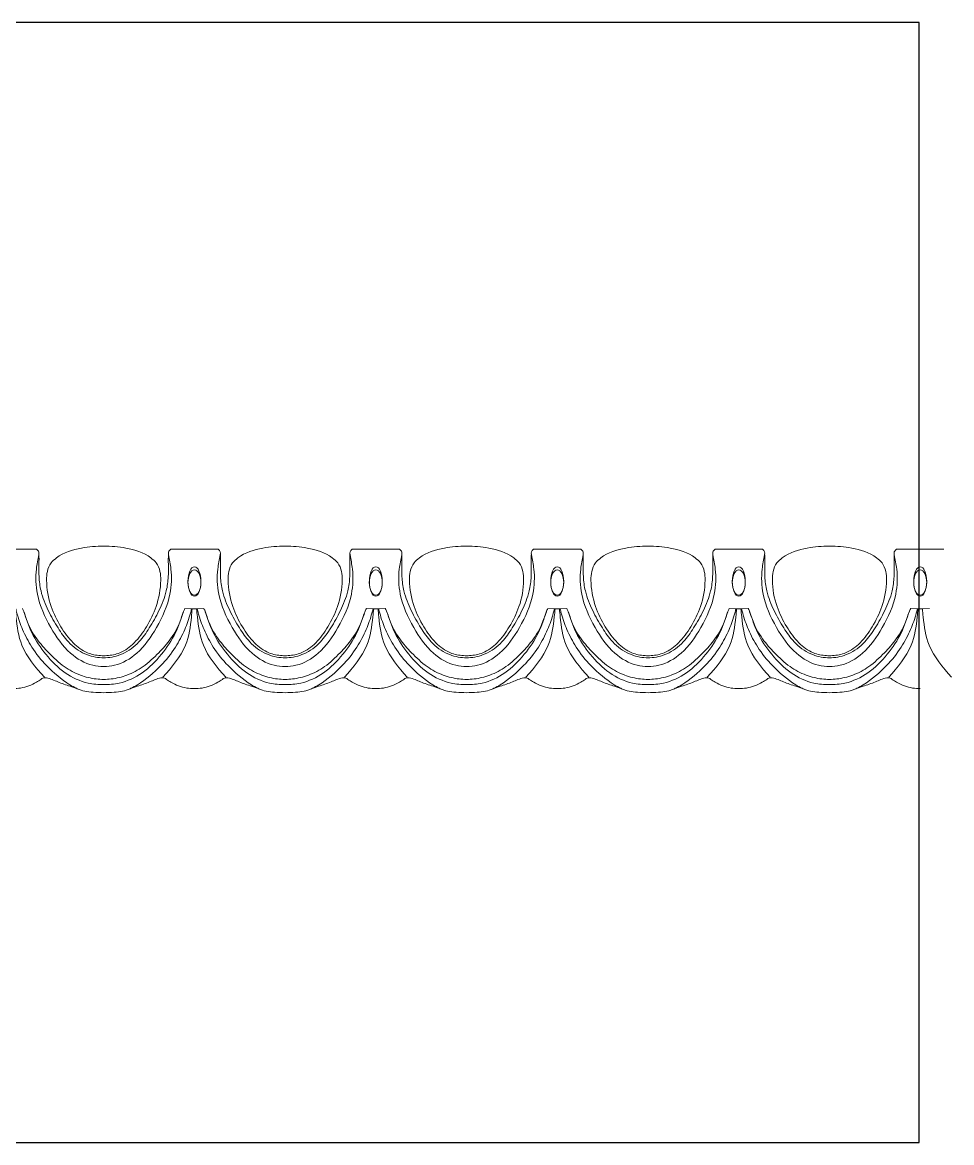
# Model space of a CAD drawing. Header units: millimetres. Extents: x 1314 to 1482, y -55 to 55.
# Drawn here: x 1390.6 to 1481.8, y -55.5 to 54.5 of the extents above; entities that cross this region are included whole.
import ezdxf

# ---------------------------------------------------------------- set-up
doc = ezdxf.new("R2010")
doc.units = ezdxf.units.MM
doc.layers.add('0.15', color=7, linetype='Continuous', lineweight=15)

msp = doc.modelspace()

# ---------------------------------------------------------------- linework, layer by layer
at = {"color": 6, "ltscale": 1000}
msp.add_lwpolyline([(1313.66, -55.48), (1478.66, -55.48), (1478.66, 54.52), (1313.66, 54.52)], close=True, dxfattribs=at)
at = {"layer": '0.15', "color": 7, "ltscale": 1000}
for points in [[(1389.65, 2.78), (1391.97, 2.78)], [(1407.47, 2.78), (1405.15, 2.78)], [(1407.47, 2.78), (1409.79, 2.78)], [(1425.29, 2.78), (1422.97, 2.78)], [(1425.29, 2.78), (1427.61, 2.78)], [(1443.11, 2.78), (1440.79, 2.78)], [(1443.11, 2.78), (1445.43, 2.78)], [(1460.94, 2.78), (1458.62, 2.78)], [(1460.94, 2.78), (1463.26, 2.78)], [(1478.76, 2.78), (1476.44, 2.78)], [(1478.76, 2.78), (1481.08, 2.78)]]:
    msp.add_lwpolyline(points, dxfattribs=at)
for points in [[(1407.47, -3.08, -0.022694), (1407.19, -3.07), (1406.54, -3.04)], [(1407.47, -3.08, 0.022694), (1407.74, -3.07), (1408.4, -3.04)], [(1425.29, -3.08, -0.022694), (1425.02, -3.07), (1424.36, -3.04)], [(1425.29, -3.08, 0.022694), (1425.57, -3.07), (1426.22, -3.04)], [(1443.11, -3.08, -0.022694), (1442.84, -3.07), (1442.18, -3.04)], [(1443.11, -3.08, 0.022694), (1443.39, -3.07), (1444.04, -3.04)], [(1460.94, -3.08, -0.022694), (1460.66, -3.07), (1460.01, -3.04)], [(1460.94, -3.08, 0.022694), (1461.21, -3.07), (1461.87, -3.04)], [(1478.76, -3.08, -0.022694), (1478.48, -3.07), (1477.83, -3.04)], [(1478.76, -3.08, 0.022694), (1479.03, -3.07), (1479.69, -3.04)]]:
    msp.add_lwpolyline(points, format="xyb", dxfattribs=at)
for centre, major_axis, ratio in [((1407.47, -0.38), (0, 1.45), 0.439666), ((1407.47, -0.49), (0, 1.24), 0.515197), ((1460.94, -0.38), (0, 1.45), 0.439666), ((1460.94, -0.49), (0, 1.24), 0.515197), ((1478.76, -0.38), (0, 1.45), 0.439666), ((1478.76, -0.49), (0, 1.24), 0.515197)]:
    msp.add_ellipse(centre, major_axis=major_axis, ratio=ratio, dxfattribs=at)
at = {"layer": '0.15', "color": 7, "ltscale": 1000, "extrusion": (0, 0, -1)}
for centre, major_axis, ratio in [((1425.29, -0.38), (0, 1.45), 0.439666), ((1425.29, -0.49), (0, 1.24), 0.515197), ((1443.11, -0.38), (0, 1.45), 0.439666), ((1443.11, -0.49), (0, 1.24), 0.515197)]:
    msp.add_ellipse(centre, major_axis=major_axis, ratio=ratio, dxfattribs=at)
at = {"layer": '0.15', "color": 7, "ltscale": 1000}
for points, knots in [([(1391.97, 2.78), (1392.06, 2.7), (1392.23, 2.57), (1392.12, 1.84), (1391.83, 0.54), (1391.94, -2.03), (1393.21, -4.85), (1394.99, -7.39), (1397.01, -8.63), (1398.2, -8.72), (1398.56, -8.73)], [0, 0, 0, 0, 0.331079, 0.600061, 2.042478, 4.494228, 8.041925, 11.221703, 13.705803, 14.782502, 14.782502, 14.782502, 14.782502]), ([(1392.19, 2.33), (1392.2, 2.23), (1392.22, 1.49), (1392.15, 0.27), (1392.38, -1.53), (1393.07, -3.23), (1394, -4.89), (1395.09, -6.45), (1396.57, -7.56), (1397.87, -7.86), (1398.5, -7.88), (1398.56, -7.88)], [0, 0, 0, 0, 0.29231, 2.221253, 3.655565, 5.709468, 7.666929, 9.366343, 11.37618, 13.069266, 13.256745, 13.256745, 13.256745, 13.256745]), ([(1398.56, 3.1), (1397.83, 3.07), (1396.23, 2.99), (1394.4, 2.38), (1393.31, 1.43), (1392.98, 0.63), (1392.9, -0.84), (1393.26, -2.75), (1394.27, -4.8), (1395.43, -6.4), (1396.8, -7.45), (1397.92, -7.65), (1398.46, -7.67), (1398.56, -7.68)], [0, 0, 0, 0, 2.189299, 4.824023, 5.5544, 6.452694, 7.324303, 9.964922, 12.161215, 14.132331, 15.859312, 17.173863, 17.47191, 17.47191, 17.47191, 17.47191]), ([(1398.56, 3.1), (1399.29, 3.07), (1400.89, 2.99), (1402.72, 2.38), (1403.8, 1.43), (1404.14, 0.63), (1404.21, -0.84), (1403.85, -2.75), (1402.85, -4.8), (1401.69, -6.4), (1400.32, -7.45), (1399.19, -7.65), (1398.66, -7.67), (1398.56, -7.68)], [0, 0, 0, 0, 2.189299, 4.824023, 5.5544, 6.452694, 7.324303, 9.964922, 12.161215, 14.132331, 15.859312, 17.173863, 17.47191, 17.47191, 17.47191, 17.47191]), ([(1405.15, 2.78), (1405.06, 2.7), (1404.89, 2.57), (1404.99, 1.84), (1405.29, 0.54), (1405.18, -2.03), (1403.9, -4.85), (1402.13, -7.39), (1400.1, -8.63), (1398.92, -8.72), (1398.56, -8.73)], [0, 0, 0, 0, 0.331079, 0.600061, 2.042478, 4.494228, 8.041925, 11.221703, 13.705803, 14.782502, 14.782502, 14.782502, 14.782502]), ([(1404.92, 2.33), (1404.92, 2.23), (1404.89, 1.49), (1404.96, 0.27), (1404.73, -1.53), (1404.04, -3.23), (1403.11, -4.89), (1402.03, -6.45), (1400.54, -7.56), (1399.25, -7.86), (1398.62, -7.88), (1398.56, -7.88)], [0, 0, 0, 0, 0.29231, 2.221253, 3.655565, 5.709468, 7.666929, 9.366343, 11.37618, 13.069266, 13.256745, 13.256745, 13.256745, 13.256745]), ([(1409.79, 2.78), (1409.88, 2.7), (1410.05, 2.57), (1409.94, 1.84), (1409.65, 0.54), (1409.76, -2.03), (1411.04, -4.85), (1412.81, -7.39), (1414.83, -8.63), (1416.02, -8.72), (1416.38, -8.73)], [0, 0, 0, 0, 0.331079, 0.600061, 2.042478, 4.494228, 8.041925, 11.221703, 13.705803, 14.782502, 14.782502, 14.782502, 14.782502]), ([(1410.02, 2.33), (1410.02, 2.23), (1410.05, 1.49), (1409.97, 0.27), (1410.2, -1.53), (1410.9, -3.23), (1411.82, -4.89), (1412.91, -6.45), (1414.39, -7.56), (1415.69, -7.86), (1416.32, -7.88), (1416.38, -7.88)], [0, 0, 0, 0, 0.29231, 2.221253, 3.655565, 5.709468, 7.666929, 9.366343, 11.37618, 13.069266, 13.256745, 13.256745, 13.256745, 13.256745]), ([(1416.38, 3.1), (1415.65, 3.07), (1414.05, 2.99), (1412.22, 2.38), (1411.13, 1.43), (1410.8, 0.63), (1410.73, -0.84), (1411.09, -2.75), (1412.09, -4.8), (1413.25, -6.4), (1414.62, -7.45), (1415.74, -7.65), (1416.28, -7.67), (1416.38, -7.68)], [0, 0, 0, 0, 2.189299, 4.824023, 5.5544, 6.452694, 7.324303, 9.964922, 12.161215, 14.132331, 15.859312, 17.173863, 17.47191, 17.47191, 17.47191, 17.47191]), ([(1416.38, 3.1), (1417.11, 3.07), (1418.71, 2.99), (1420.54, 2.38), (1421.63, 1.43), (1421.96, 0.63), (1422.03, -0.84), (1421.67, -2.75), (1420.67, -4.8), (1419.51, -6.4), (1418.14, -7.45), (1417.02, -7.65), (1416.48, -7.67), (1416.38, -7.68)], [0, 0, 0, 0, 2.189299, 4.824023, 5.5544, 6.452694, 7.324303, 9.964922, 12.161215, 14.132331, 15.859312, 17.173863, 17.47191, 17.47191, 17.47191, 17.47191]), ([(1422.97, 2.78), (1422.88, 2.7), (1422.71, 2.57), (1422.82, 1.84), (1423.11, 0.54), (1423, -2.03), (1421.72, -4.85), (1419.95, -7.39), (1417.93, -8.63), (1416.74, -8.72), (1416.38, -8.73)], [0, 0, 0, 0, 0.331079, 0.600061, 2.042478, 4.494228, 8.041925, 11.221703, 13.705803, 14.782502, 14.782502, 14.782502, 14.782502]), ([(1422.74, 2.33), (1422.74, 2.23), (1422.71, 1.49), (1422.79, 0.27), (1422.56, -1.53), (1421.86, -3.23), (1420.94, -4.89), (1419.85, -6.45), (1418.37, -7.56), (1417.07, -7.86), (1416.44, -7.88), (1416.38, -7.88)], [0, 0, 0, 0, 0.29231, 2.221253, 3.655565, 5.709468, 7.666929, 9.366343, 11.37618, 13.069266, 13.256745, 13.256745, 13.256745, 13.256745]), ([(1427.61, 2.78), (1427.7, 2.7), (1427.88, 2.57), (1427.77, 1.84), (1427.47, 0.54), (1427.59, -2.03), (1428.86, -4.85), (1430.63, -7.39), (1432.66, -8.63), (1433.84, -8.72), (1434.2, -8.73)], [0, 0, 0, 0, 0.331079, 0.600061, 2.042478, 4.494228, 8.041925, 11.221703, 13.705803, 14.782502, 14.782502, 14.782502, 14.782502]), ([(1427.84, 2.33), (1427.84, 2.23), (1427.87, 1.49), (1427.8, 0.27), (1428.03, -1.53), (1428.72, -3.23), (1429.65, -4.89), (1430.73, -6.45), (1432.22, -7.56), (1433.51, -7.86), (1434.14, -7.88), (1434.2, -7.88)], [0, 0, 0, 0, 0.29231, 2.221253, 3.655565, 5.709468, 7.666929, 9.366343, 11.37618, 13.069266, 13.256745, 13.256745, 13.256745, 13.256745]), ([(1434.2, 3.1), (1433.47, 3.07), (1431.87, 2.99), (1430.04, 2.38), (1428.96, 1.43), (1428.62, 0.63), (1428.55, -0.84), (1428.91, -2.75), (1429.91, -4.8), (1431.07, -6.4), (1432.44, -7.45), (1433.57, -7.65), (1434.1, -7.67), (1434.2, -7.68)], [0, 0, 0, 0, 2.189299, 4.824023, 5.5544, 6.452694, 7.324303, 9.964922, 12.161215, 14.132331, 15.859312, 17.173863, 17.47191, 17.47191, 17.47191, 17.47191]), ([(1434.2, 3.1), (1434.93, 3.07), (1436.53, 2.99), (1438.36, 2.38), (1439.45, 1.43), (1439.78, 0.63), (1439.86, -0.84), (1439.5, -2.75), (1438.49, -4.8), (1437.33, -6.4), (1435.96, -7.45), (1434.84, -7.65), (1434.3, -7.67), (1434.2, -7.68)], [0, 0, 0, 0, 2.189299, 4.824023, 5.5544, 6.452694, 7.324303, 9.964922, 12.161215, 14.132331, 15.859312, 17.173863, 17.47191, 17.47191, 17.47191, 17.47191]), ([(1440.79, 2.78), (1440.7, 2.7), (1440.53, 2.57), (1440.64, 1.84), (1440.93, 0.54), (1440.82, -2.03), (1439.55, -4.85), (1437.77, -7.39), (1435.75, -8.63), (1434.56, -8.72), (1434.2, -8.73)], [0, 0, 0, 0, 0.331079, 0.600061, 2.042478, 4.494228, 8.041925, 11.221703, 13.705803, 14.782502, 14.782502, 14.782502, 14.782502]), ([(1440.57, 2.33), (1440.56, 2.23), (1440.54, 1.49), (1440.61, 0.27), (1440.38, -1.53), (1439.69, -3.23), (1438.76, -4.89), (1437.68, -6.45), (1436.19, -7.56), (1434.89, -7.86), (1434.27, -7.88), (1434.2, -7.88)], [0, 0, 0, 0, 0.29231, 2.221253, 3.655565, 5.709468, 7.666929, 9.366343, 11.37618, 13.069266, 13.256745, 13.256745, 13.256745, 13.256745]), ([(1445.43, 2.78), (1445.53, 2.7), (1445.7, 2.57), (1445.59, 1.84), (1445.3, 0.54), (1445.41, -2.03), (1446.68, -4.85), (1448.45, -7.39), (1450.48, -8.63), (1451.66, -8.72), (1452.03, -8.73)], [0, 0, 0, 0, 0.331079, 0.600061, 2.042478, 4.494228, 8.041925, 11.221703, 13.705803, 14.782502, 14.782502, 14.782502, 14.782502]), ([(1445.66, 2.33), (1445.66, 2.23), (1445.69, 1.49), (1445.62, 0.27), (1445.85, -1.53), (1446.54, -3.23), (1447.47, -4.89), (1448.55, -6.45), (1450.04, -7.56), (1451.34, -7.86), (1451.96, -7.88), (1452.03, -7.88)], [0, 0, 0, 0, 0.29231, 2.221253, 3.655565, 5.709468, 7.666929, 9.366343, 11.37618, 13.069266, 13.256745, 13.256745, 13.256745, 13.256745]), ([(1452.03, 3.1), (1451.3, 3.07), (1449.69, 2.99), (1447.87, 2.38), (1446.78, 1.43), (1446.45, 0.63), (1446.37, -0.84), (1446.73, -2.75), (1447.74, -4.8), (1448.9, -6.4), (1450.27, -7.45), (1451.39, -7.65), (1451.93, -7.67), (1452.03, -7.68)], [0, 0, 0, 0, 2.189299, 4.824023, 5.5544, 6.452694, 7.324303, 9.964922, 12.161215, 14.132331, 15.859312, 17.173863, 17.47191, 17.47191, 17.47191, 17.47191]), ([(1452.03, 3.1), (1452.75, 3.07), (1454.36, 2.99), (1456.18, 2.38), (1457.27, 1.43), (1457.6, 0.63), (1457.68, -0.84), (1457.32, -2.75), (1456.31, -4.8), (1455.15, -6.4), (1453.78, -7.45), (1452.66, -7.65), (1452.12, -7.67), (1452.03, -7.68)], [0, 0, 0, 0, 2.189299, 4.824023, 5.5544, 6.452694, 7.324303, 9.964922, 12.161215, 14.132331, 15.859312, 17.173863, 17.47191, 17.47191, 17.47191, 17.47191]), ([(1458.62, 2.78), (1458.52, 2.7), (1458.35, 2.57), (1458.46, 1.84), (1458.75, 0.54), (1458.64, -2.03), (1457.37, -4.85), (1455.6, -7.39), (1453.57, -8.63), (1452.39, -8.72), (1452.03, -8.73)], [0, 0, 0, 0, 0.331079, 0.600061, 2.042478, 4.494228, 8.041925, 11.221703, 13.705803, 14.782502, 14.782502, 14.782502, 14.782502]), ([(1458.39, 2.33), (1458.39, 2.23), (1458.36, 1.49), (1458.43, 0.27), (1458.2, -1.53), (1457.51, -3.23), (1456.58, -4.89), (1455.5, -6.45), (1454.01, -7.56), (1452.71, -7.86), (1452.09, -7.88), (1452.03, -7.88)], [0, 0, 0, 0, 0.29231, 2.221253, 3.655565, 5.709468, 7.666929, 9.366343, 11.37618, 13.069266, 13.256745, 13.256745, 13.256745, 13.256745]), ([(1463.26, 2.78), (1463.35, 2.7), (1463.52, 2.57), (1463.41, 1.84), (1463.12, 0.54), (1463.23, -2.03), (1464.5, -4.85), (1466.28, -7.39), (1468.3, -8.63), (1469.49, -8.72), (1469.85, -8.73)], [0, 0, 0, 0, 0.331079, 0.600061, 2.042478, 4.494228, 8.041925, 11.221703, 13.705803, 14.782502, 14.782502, 14.782502, 14.782502]), ([(1463.48, 2.33), (1463.49, 2.23), (1463.51, 1.49), (1463.44, 0.27), (1463.67, -1.53), (1464.36, -3.23), (1465.29, -4.89), (1466.38, -6.45), (1467.86, -7.56), (1469.16, -7.86), (1469.78, -7.88), (1469.85, -7.88)], [0, 0, 0, 0, 0.29231, 2.221253, 3.655565, 5.709468, 7.666929, 9.366343, 11.37618, 13.069266, 13.256745, 13.256745, 13.256745, 13.256745]), ([(1469.85, 3.1), (1469.12, 3.07), (1467.52, 2.99), (1465.69, 2.38), (1464.6, 1.43), (1464.27, 0.63), (1464.19, -0.84), (1464.55, -2.75), (1465.56, -4.8), (1466.72, -6.4), (1468.09, -7.45), (1469.21, -7.65), (1469.75, -7.67), (1469.85, -7.68)], [0, 0, 0, 0, 2.189299, 4.824023, 5.5544, 6.452694, 7.324303, 9.964922, 12.161215, 14.132331, 15.859312, 17.173863, 17.47191, 17.47191, 17.47191, 17.47191]), ([(1469.85, 3.1), (1470.58, 3.07), (1472.18, 2.99), (1474.01, 2.38), (1475.09, 1.43), (1475.43, 0.63), (1475.5, -0.84), (1475.14, -2.75), (1474.14, -4.8), (1472.98, -6.4), (1471.61, -7.45), (1470.48, -7.65), (1469.95, -7.67), (1469.85, -7.68)], [0, 0, 0, 0, 2.189299, 4.824023, 5.5544, 6.452694, 7.324303, 9.964922, 12.161215, 14.132331, 15.859312, 17.173863, 17.47191, 17.47191, 17.47191, 17.47191]), ([(1476.44, 2.78), (1476.35, 2.7), (1476.17, 2.57), (1476.28, 1.84), (1476.58, 0.54), (1476.46, -2.03), (1475.19, -4.85), (1473.42, -7.39), (1471.39, -8.63), (1470.21, -8.72), (1469.85, -8.73)], [0, 0, 0, 0, 0.331079, 0.600061, 2.042478, 4.494228, 8.041925, 11.221703, 13.705803, 14.782502, 14.782502, 14.782502, 14.782502]), ([(1476.21, 2.33), (1476.21, 2.23), (1476.18, 1.49), (1476.25, 0.27), (1476.02, -1.53), (1475.33, -3.23), (1474.4, -4.89), (1473.32, -6.45), (1471.83, -7.56), (1470.54, -7.86), (1469.91, -7.88), (1469.85, -7.88)], [0, 0, 0, 0, 0.29231, 2.221253, 3.655565, 5.709468, 7.666929, 9.366343, 11.37618, 13.069266, 13.256745, 13.256745, 13.256745, 13.256745]), ([(1389.92, -3.07), (1389.96, -3.21), (1390.14, -3.9), (1390.59, -5.19), (1391.51, -6.96), (1393.04, -8.86), (1394.59, -10.16), (1395.77, -10.83), (1396.12, -10.98), (1396.24, -11.02)], [0, 0, 0, 0, 0.434454, 2.122754, 4.088535, 6.406319, 9.372058, 10.096326, 10.491392, 10.491392, 10.491392, 10.491392]), ([(1390.58, -3.04), (1390.61, -3.1), (1390.76, -3.39), (1391.06, -4.48), (1391.84, -5.95), (1393.2, -7.45), (1394.56, -8.76), (1396.19, -9.61), (1397.54, -9.96), (1398.31, -9.99), (1398.56, -10)], [0, 0, 0, 0, 0.182209, 1.05577, 3.302786, 5.087816, 7.136258, 8.935111, 10.525636, 11.264254, 11.264254, 11.264254, 11.264254]), ([(1406.54, -3.04), (1406.51, -3.1), (1406.35, -3.39), (1406.06, -4.48), (1405.28, -5.95), (1403.92, -7.45), (1402.55, -8.76), (1400.93, -9.61), (1399.58, -9.96), (1398.8, -9.99), (1398.56, -10)], [0, 0, 0, 0, 0.182209, 1.05577, 3.302786, 5.087816, 7.136258, 8.935111, 10.525636, 11.264254, 11.264254, 11.264254, 11.264254]), ([(1407.19, -3.07), (1407.16, -3.21), (1406.98, -3.9), (1406.53, -5.19), (1405.6, -6.96), (1404.08, -8.86), (1402.53, -10.16), (1401.34, -10.83), (1401, -10.98), (1400.87, -11.02)], [0, 0, 0, 0, 0.434454, 2.122754, 4.088535, 6.406319, 9.372058, 10.096326, 10.491392, 10.491392, 10.491392, 10.491392]), ([(1407.74, -3.07), (1407.78, -3.21), (1407.96, -3.9), (1408.41, -5.19), (1409.33, -6.96), (1410.86, -8.86), (1412.41, -10.16), (1413.6, -10.83), (1413.94, -10.98), (1414.06, -11.02)], [0, 0, 0, 0, 0.434454, 2.122754, 4.088535, 6.406319, 9.372058, 10.096326, 10.491392, 10.491392, 10.491392, 10.491392]), ([(1408.4, -3.04), (1408.43, -3.1), (1408.58, -3.39), (1408.88, -4.48), (1409.66, -5.95), (1411.02, -7.45), (1412.38, -8.76), (1414.01, -9.61), (1415.36, -9.96), (1416.13, -9.99), (1416.38, -10)], [0, 0, 0, 0, 0.182209, 1.05577, 3.302786, 5.087816, 7.136258, 8.935111, 10.525636, 11.264254, 11.264254, 11.264254, 11.264254]), ([(1424.36, -3.04), (1424.33, -3.1), (1424.18, -3.39), (1423.88, -4.48), (1423.1, -5.95), (1421.74, -7.45), (1420.38, -8.76), (1418.75, -9.61), (1417.4, -9.96), (1416.63, -9.99), (1416.38, -10)], [0, 0, 0, 0, 0.182209, 1.05577, 3.302786, 5.087816, 7.136258, 8.935111, 10.525636, 11.264254, 11.264254, 11.264254, 11.264254]), ([(1425.02, -3.07), (1424.98, -3.21), (1424.8, -3.9), (1424.35, -5.19), (1423.43, -6.96), (1421.9, -8.86), (1420.35, -10.16), (1419.16, -10.83), (1418.82, -10.98), (1418.7, -11.02)], [0, 0, 0, 0, 0.434454, 2.122754, 4.088535, 6.406319, 9.372058, 10.096326, 10.491392, 10.491392, 10.491392, 10.491392]), ([(1425.57, -3.07), (1425.6, -3.21), (1425.78, -3.9), (1426.23, -5.19), (1427.16, -6.96), (1428.68, -8.86), (1430.23, -10.16), (1431.42, -10.83), (1431.76, -10.98), (1431.89, -11.02)], [0, 0, 0, 0, 0.434454, 2.122754, 4.088535, 6.406319, 9.372058, 10.096326, 10.491392, 10.491392, 10.491392, 10.491392]), ([(1426.22, -3.04), (1426.25, -3.1), (1426.41, -3.39), (1426.7, -4.48), (1427.48, -5.95), (1428.84, -7.45), (1430.21, -8.76), (1431.83, -9.61), (1433.18, -9.96), (1433.96, -9.99), (1434.2, -10)], [0, 0, 0, 0, 0.182209, 1.05577, 3.302786, 5.087816, 7.136258, 8.935111, 10.525636, 11.264254, 11.264254, 11.264254, 11.264254]), ([(1442.18, -3.04), (1442.15, -3.1), (1442, -3.39), (1441.7, -4.48), (1440.92, -5.95), (1439.56, -7.45), (1438.2, -8.76), (1436.57, -9.61), (1435.22, -9.96), (1434.45, -9.99), (1434.2, -10)], [0, 0, 0, 0, 0.182209, 1.05577, 3.302786, 5.087816, 7.136258, 8.935111, 10.525636, 11.264254, 11.264254, 11.264254, 11.264254]), ([(1442.84, -3.07), (1442.8, -3.21), (1442.62, -3.9), (1442.17, -5.19), (1441.25, -6.96), (1439.72, -8.86), (1438.17, -10.16), (1436.99, -10.83), (1436.64, -10.98), (1436.52, -11.02)], [0, 0, 0, 0, 0.434454, 2.122754, 4.088535, 6.406319, 9.372058, 10.096326, 10.491392, 10.491392, 10.491392, 10.491392]), ([(1443.39, -3.07), (1443.43, -3.21), (1443.6, -3.9), (1444.06, -5.19), (1444.98, -6.96), (1446.5, -8.86), (1448.06, -10.16), (1449.24, -10.83), (1449.59, -10.98), (1449.71, -11.02)], [0, 0, 0, 0, 0.434454, 2.122754, 4.088535, 6.406319, 9.372058, 10.096326, 10.491392, 10.491392, 10.491392, 10.491392]), ([(1444.04, -3.04), (1444.08, -3.1), (1444.23, -3.39), (1444.52, -4.48), (1445.3, -5.95), (1446.67, -7.45), (1448.03, -8.76), (1449.65, -9.61), (1451, -9.96), (1451.78, -9.99), (1452.03, -10)], [0, 0, 0, 0, 0.182209, 1.05577, 3.302786, 5.087816, 7.136258, 8.935111, 10.525636, 11.264254, 11.264254, 11.264254, 11.264254]), ([(1460.01, -3.04), (1459.97, -3.1), (1459.82, -3.39), (1459.53, -4.48), (1458.75, -5.95), (1457.38, -7.45), (1456.02, -8.76), (1454.4, -9.61), (1453.05, -9.96), (1452.27, -9.99), (1452.03, -10)], [0, 0, 0, 0, 0.182209, 1.05577, 3.302786, 5.087816, 7.136258, 8.935111, 10.525636, 11.264254, 11.264254, 11.264254, 11.264254]), ([(1460.66, -3.07), (1460.62, -3.21), (1460.45, -3.9), (1459.99, -5.19), (1459.07, -6.96), (1457.55, -8.86), (1455.99, -10.16), (1454.81, -10.83), (1454.46, -10.98), (1454.34, -11.02)], [0, 0, 0, 0, 0.434454, 2.122754, 4.088535, 6.406319, 9.372058, 10.096326, 10.491392, 10.491392, 10.491392, 10.491392]), ([(1461.21, -3.07), (1461.25, -3.21), (1461.43, -3.9), (1461.88, -5.19), (1462.8, -6.96), (1464.33, -8.86), (1465.88, -10.16), (1467.06, -10.83), (1467.41, -10.98), (1467.53, -11.02)], [0, 0, 0, 0, 0.434454, 2.122754, 4.088535, 6.406319, 9.372058, 10.096326, 10.491392, 10.491392, 10.491392, 10.491392]), ([(1461.87, -3.04), (1461.9, -3.1), (1462.05, -3.39), (1462.35, -4.48), (1463.13, -5.95), (1464.49, -7.45), (1465.85, -8.76), (1467.48, -9.61), (1468.83, -9.96), (1469.6, -9.99), (1469.85, -10)], [0, 0, 0, 0, 0.182209, 1.05577, 3.302786, 5.087816, 7.136258, 8.935111, 10.525636, 11.264254, 11.264254, 11.264254, 11.264254]), ([(1477.83, -3.04), (1477.8, -3.1), (1477.64, -3.39), (1477.35, -4.48), (1476.57, -5.95), (1475.21, -7.45), (1473.84, -8.76), (1472.22, -9.61), (1470.87, -9.96), (1470.09, -9.99), (1469.85, -10)], [0, 0, 0, 0, 0.182209, 1.05577, 3.302786, 5.087816, 7.136258, 8.935111, 10.525636, 11.264254, 11.264254, 11.264254, 11.264254]), ([(1478.48, -3.07), (1478.45, -3.21), (1478.27, -3.9), (1477.82, -5.19), (1476.89, -6.96), (1475.37, -8.86), (1473.82, -10.16), (1472.63, -10.83), (1472.29, -10.98), (1472.16, -11.02)], [0, 0, 0, 0, 0.434454, 2.122754, 4.088535, 6.406319, 9.372058, 10.096326, 10.491392, 10.491392, 10.491392, 10.491392]), ([(1390.72, -3.35), (1390.95, -4.04), (1391.45, -5.55), (1392.84, -7.61), (1394.65, -9.42), (1396.71, -10.42), (1398.04, -10.5), (1398.56, -10.51)], [0, 0, 0, 0, 2.198333, 4.741581, 7.370694, 9.828498, 11.367578, 11.367578, 11.367578, 11.367578]), ([(1406.39, -3.35), (1406.16, -4.04), (1405.67, -5.55), (1404.27, -7.61), (1402.47, -9.42), (1400.4, -10.42), (1399.07, -10.5), (1398.56, -10.51)], [0, 0, 0, 0, 2.198333, 4.741581, 7.370694, 9.828498, 11.367578, 11.367578, 11.367578, 11.367578]), ([(1408.54, -3.35), (1408.77, -4.04), (1409.27, -5.55), (1410.67, -7.61), (1412.47, -9.42), (1414.53, -10.42), (1415.86, -10.5), (1416.38, -10.51)], [0, 0, 0, 0, 2.198333, 4.741581, 7.370694, 9.828498, 11.367578, 11.367578, 11.367578, 11.367578]), ([(1424.22, -3.35), (1423.99, -4.04), (1423.49, -5.55), (1422.09, -7.61), (1420.29, -9.42), (1418.23, -10.42), (1416.9, -10.5), (1416.38, -10.51)], [0, 0, 0, 0, 2.198333, 4.741581, 7.370694, 9.828498, 11.367578, 11.367578, 11.367578, 11.367578]), ([(1426.37, -3.35), (1426.6, -4.04), (1427.09, -5.55), (1428.49, -7.61), (1430.29, -9.42), (1432.36, -10.42), (1433.69, -10.5), (1434.2, -10.51)], [0, 0, 0, 0, 2.198333, 4.741581, 7.370694, 9.828498, 11.367578, 11.367578, 11.367578, 11.367578]), ([(1442.04, -3.35), (1441.81, -4.04), (1441.31, -5.55), (1439.92, -7.61), (1438.11, -9.42), (1436.05, -10.42), (1434.72, -10.5), (1434.2, -10.51)], [0, 0, 0, 0, 2.198333, 4.741581, 7.370694, 9.828498, 11.367578, 11.367578, 11.367578, 11.367578]), ([(1444.19, -3.35), (1444.42, -4.04), (1444.91, -5.55), (1446.31, -7.61), (1448.12, -9.42), (1450.18, -10.42), (1451.51, -10.5), (1452.03, -10.51)], [0, 0, 0, 0, 2.198333, 4.741581, 7.370694, 9.828498, 11.367578, 11.367578, 11.367578, 11.367578]), ([(1459.86, -3.35), (1459.63, -4.04), (1459.14, -5.55), (1457.74, -7.61), (1455.93, -9.42), (1453.87, -10.42), (1452.54, -10.5), (1452.03, -10.51)], [0, 0, 0, 0, 2.198333, 4.741581, 7.370694, 9.828498, 11.367578, 11.367578, 11.367578, 11.367578]), ([(1462.01, -3.35), (1462.24, -4.04), (1462.74, -5.55), (1464.13, -7.61), (1465.94, -9.42), (1468, -10.42), (1469.33, -10.5), (1469.85, -10.51)], [0, 0, 0, 0, 2.198333, 4.741581, 7.370694, 9.828498, 11.367578, 11.367578, 11.367578, 11.367578]), ([(1477.68, -3.35), (1477.45, -4.04), (1476.96, -5.55), (1475.56, -7.61), (1473.76, -9.42), (1471.69, -10.42), (1470.36, -10.5), (1469.85, -10.51)], [0, 0, 0, 0, 2.198333, 4.741581, 7.370694, 9.828498, 11.367578, 11.367578, 11.367578, 11.367578]), ([(1389.65, -10.9), (1389.9, -10.89), (1390.71, -10.86), (1391.62, -10.48), (1392.33, -10.06), (1392.61, -9.81), (1393.24, -9.87), (1394.07, -10.28), (1395.34, -10.68), (1396.47, -11.15), (1397.59, -11.27), (1398.21, -11.29), (1398.56, -11.3)], [0, 0, 0, 0, 0.752585, 2.421344, 2.922171, 3.159345, 3.50641, 4.677966, 5.975015, 7.483304, 8.319793, 9.351477, 9.351477, 9.351477, 9.351477]), ([(1407.47, -10.9), (1407.22, -10.89), (1406.4, -10.86), (1405.5, -10.48), (1404.79, -10.06), (1404.51, -9.81), (1403.88, -9.87), (1403.05, -10.28), (1401.78, -10.68), (1400.65, -11.15), (1399.52, -11.27), (1398.9, -11.29), (1398.56, -11.3)], [0, 0, 0, 0, 0.752585, 2.421344, 2.922171, 3.159345, 3.50641, 4.677966, 5.975015, 7.483304, 8.319793, 9.351477, 9.351477, 9.351477, 9.351477]), ([(1407.47, -10.9), (1407.72, -10.89), (1408.53, -10.86), (1409.44, -10.48), (1410.15, -10.06), (1410.43, -9.81), (1411.06, -9.87), (1411.89, -10.28), (1413.16, -10.68), (1414.29, -11.15), (1415.41, -11.27), (1416.04, -11.29), (1416.38, -11.3)], [0, 0, 0, 0, 0.752585, 2.421344, 2.922171, 3.159345, 3.50641, 4.677966, 5.975015, 7.483304, 8.319793, 9.351477, 9.351477, 9.351477, 9.351477]), ([(1425.29, -10.9), (1425.04, -10.89), (1424.23, -10.86), (1423.32, -10.48), (1422.61, -10.06), (1422.33, -9.81), (1421.7, -9.87), (1420.87, -10.28), (1419.6, -10.68), (1418.47, -11.15), (1417.35, -11.27), (1416.72, -11.29), (1416.38, -11.3)], [0, 0, 0, 0, 0.752585, 2.421344, 2.922171, 3.159345, 3.50641, 4.677966, 5.975015, 7.483304, 8.319793, 9.351477, 9.351477, 9.351477, 9.351477]), ([(1425.29, -10.9), (1425.54, -10.89), (1426.36, -10.86), (1427.26, -10.48), (1427.97, -10.06), (1428.25, -9.81), (1428.88, -9.87), (1429.71, -10.28), (1430.98, -10.68), (1432.11, -11.15), (1433.24, -11.27), (1433.86, -11.29), (1434.2, -11.3)], [0, 0, 0, 0, 0.752585, 2.421344, 2.922171, 3.159345, 3.50641, 4.677966, 5.975015, 7.483304, 8.319793, 9.351477, 9.351477, 9.351477, 9.351477]), ([(1443.11, -10.9), (1442.86, -10.89), (1442.05, -10.86), (1441.14, -10.48), (1440.43, -10.06), (1440.15, -9.81), (1439.52, -9.87), (1438.69, -10.28), (1437.43, -10.68), (1436.29, -11.15), (1435.17, -11.27), (1434.55, -11.29), (1434.2, -11.3)], [0, 0, 0, 0, 0.752585, 2.421344, 2.922171, 3.159345, 3.50641, 4.677966, 5.975015, 7.483304, 8.319793, 9.351477, 9.351477, 9.351477, 9.351477]), ([(1443.11, -10.9), (1443.37, -10.89), (1444.18, -10.86), (1445.09, -10.48), (1445.79, -10.06), (1446.08, -9.81), (1446.7, -9.87), (1447.54, -10.28), (1448.8, -10.68), (1449.93, -11.15), (1451.06, -11.27), (1451.68, -11.29), (1452.03, -11.3)], [0, 0, 0, 0, 0.752585, 2.421344, 2.922171, 3.159345, 3.50641, 4.677966, 5.975015, 7.483304, 8.319793, 9.351477, 9.351477, 9.351477, 9.351477]), ([(1460.94, -10.9), (1460.68, -10.89), (1459.87, -10.86), (1458.96, -10.48), (1458.26, -10.06), (1457.97, -9.81), (1457.35, -9.87), (1456.51, -10.28), (1455.25, -10.68), (1454.12, -11.15), (1452.99, -11.27), (1452.37, -11.29), (1452.03, -11.3)], [0, 0, 0, 0, 0.752585, 2.421344, 2.922171, 3.159345, 3.50641, 4.677966, 5.975015, 7.483304, 8.319793, 9.351477, 9.351477, 9.351477, 9.351477]), ([(1460.94, -10.9), (1461.19, -10.89), (1462, -10.86), (1462.91, -10.48), (1463.62, -10.06), (1463.9, -9.81), (1464.53, -9.87), (1465.36, -10.28), (1466.62, -10.68), (1467.76, -11.15), (1468.88, -11.27), (1469.5, -11.29), (1469.85, -11.3)], [0, 0, 0, 0, 0.752585, 2.421344, 2.922171, 3.159345, 3.50641, 4.677966, 5.975015, 7.483304, 8.319793, 9.351477, 9.351477, 9.351477, 9.351477]), ([(1478.76, -10.9), (1478.51, -10.89), (1477.69, -10.86), (1476.79, -10.48), (1476.08, -10.06), (1475.8, -9.81), (1475.17, -9.87), (1474.34, -10.28), (1473.07, -10.68), (1471.94, -11.15), (1470.81, -11.27), (1470.19, -11.29), (1469.85, -11.3)], [0, 0, 0, 0, 0.752585, 2.421344, 2.922171, 3.159345, 3.50641, 4.677966, 5.975015, 7.483304, 8.319793, 9.351477, 9.351477, 9.351477, 9.351477])]:
    msp.add_open_spline(points, degree=3, knots=knots, dxfattribs=at)
for points in [[(1389.86, -3.08), (1389.94, -3.86), (1390.53, -6.63), (1392.73, -9.79)], [(1407.25, -3.08), (1407.18, -3.86), (1406.59, -6.63), (1404.38, -9.79)], [(1407.68, -3.08), (1407.76, -3.86), (1408.35, -6.63), (1410.55, -9.79)], [(1425.08, -3.08), (1425, -3.86), (1424.41, -6.63), (1422.21, -9.79)], [(1425.51, -3.08), (1425.58, -3.86), (1426.17, -6.63), (1428.38, -9.79)], [(1442.9, -3.08), (1442.82, -3.86), (1442.23, -6.63), (1440.03, -9.79)], [(1443.33, -3.08), (1443.4, -3.86), (1443.99, -6.63), (1446.2, -9.79)], [(1460.72, -3.08), (1460.65, -3.86), (1460.06, -6.63), (1457.85, -9.79)], [(1461.15, -3.08), (1461.23, -3.86), (1461.82, -6.63), (1464.02, -9.79)], [(1478.54, -3.08), (1478.47, -3.86), (1477.88, -6.63), (1475.67, -9.79)], [(1478.97, -3.08), (1479.05, -3.86), (1479.64, -6.63), (1481.84, -9.79)]]:
    msp.add_spline(points, degree=3, dxfattribs=at)

doc.saveas('drawing.dxf')
